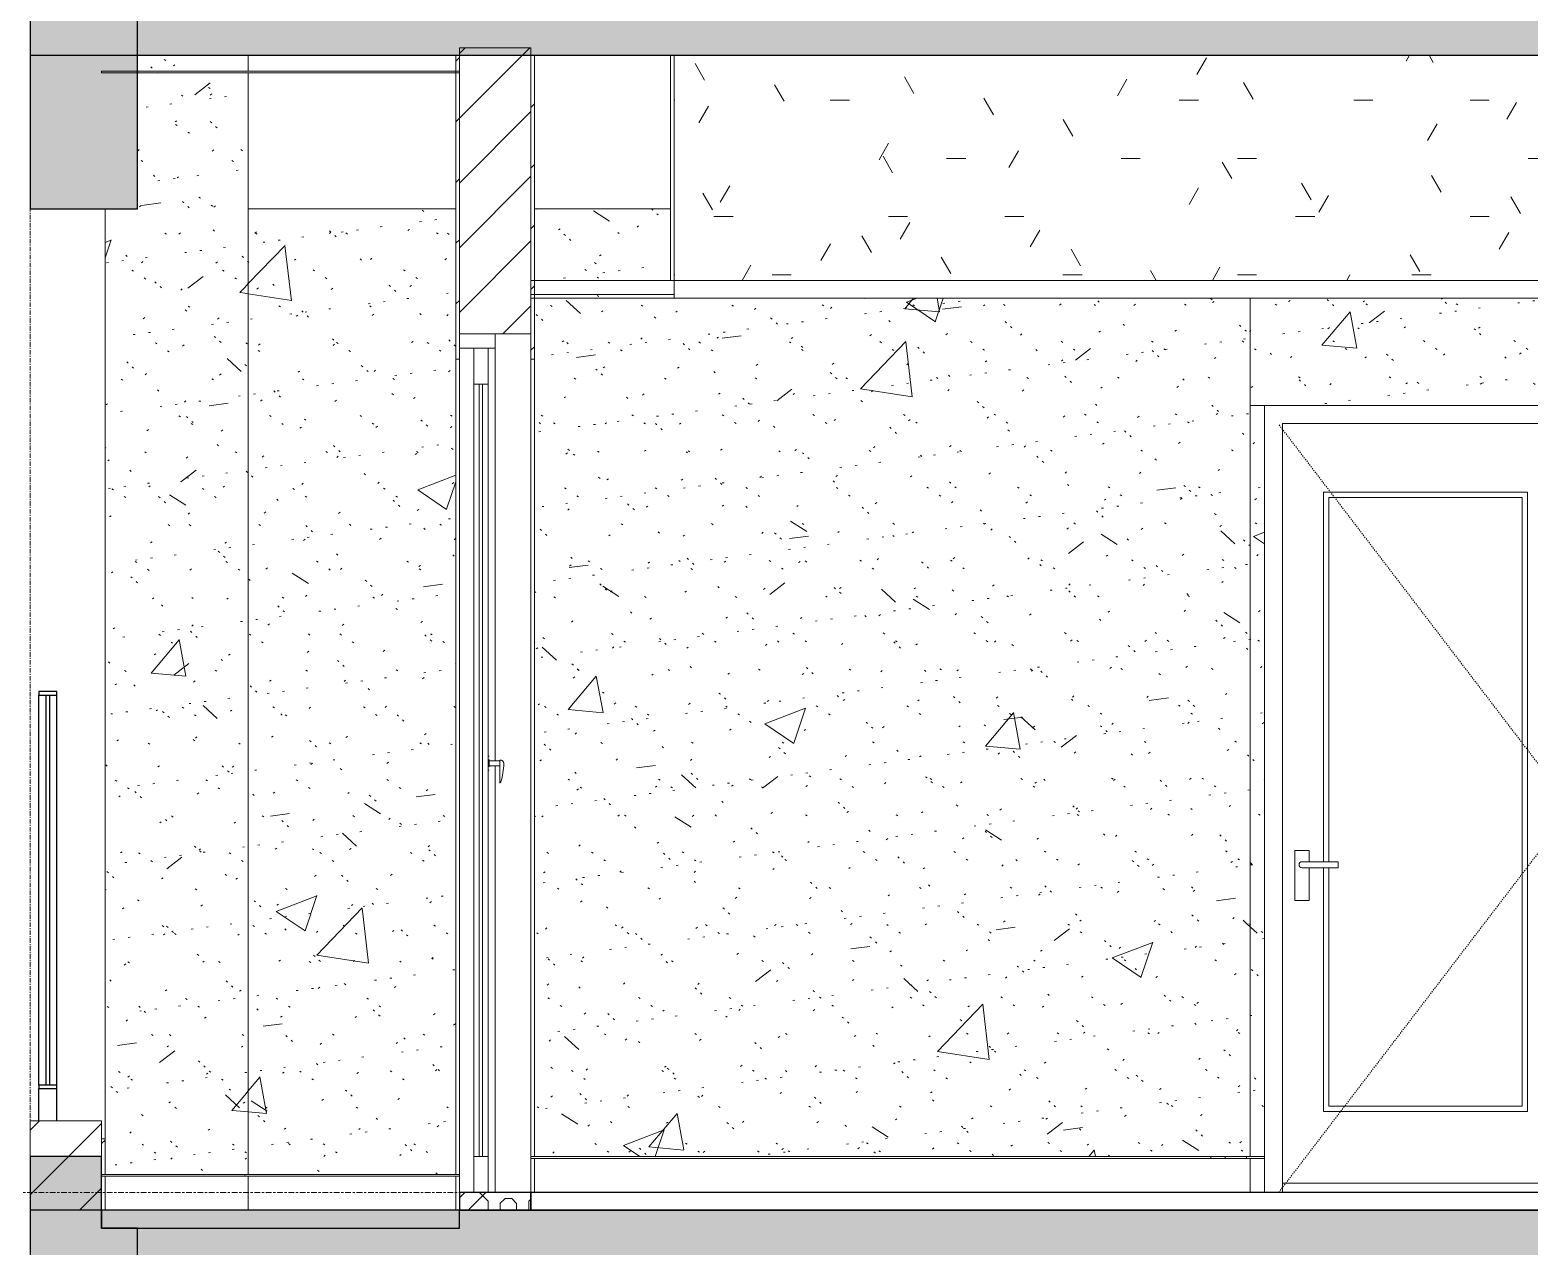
# Model space of a CAD drawing. Header units: millimetres. Extents: x 25061 to 259291, y -8723 to 35400.
# Drawn here: x 33653 to 37845, y 19050 to 22450 of the extents above; entities that cross this region are included whole.
import ezdxf

# ---------------------------------------------------------------- set-up
doc = ezdxf.new("R2010")
doc.units = ezdxf.units.MM
for name, pattern in [('Centre', [31.75, 6.35, -4.7625, 15.875, -4.7625]), ('Dash', [6.35, 3.175, -3.175]), ('Grid Line', [22.225, 12.7, -3.175, 3.175, -3.175])]:
    doc.linetypes.add(name, pattern=pattern)
for name, color, linetype, lineweight in [('0-1', 7, 'Continuous', 5), ('A-CLNG', 13, 'Continuous', 9), ('A-CLNG-1', 250, 'Continuous', 18), ('A-CLNG-2', 7, 'Continuous', 9), ('A-CLNG-PATT-1', 7, 'Continuous', 9), ('A-CLNG-PATT-2', 9, 'Continuous', 9), ('A-DETL-GENF-HDLN-1', 7, 'Dash', 9), ('A-DOOR', 31, 'Continuous', 9), ('A-DOOR-1', 7, 'Continuous', 9), ('A-DOOR-FRAM', 31, 'Continuous', 9), ('A-DOOR-GLAZ', 31, 'Continuous', 9), ('A-FLOR-1', 10, 'Continuous', 25), ('A-FLOR-HRAL-1', 253, 'Continuous', 9), ('A-FLOR-LEVL-2', 51, 'Centre', 9), ('A-FLOR-PATT-1', 7, 'Continuous', 9), ('A-FLOR-PATT-2', 9, 'Continuous', 9), ('A-WALL', 113, 'Continuous', 9), ('A-WALL-1', 113, 'Continuous', 18), ('A-WALL-PATT-1', 7, 'Continuous', 9), ('A-WALL-PATT-2', 9, 'Continuous', 9), ('A-WALL-PATT-4', 111, 'Continuous', 9), ('I-WALL-1', 250, 'Continuous', 18), ('I-WALL-2', 7, 'Continuous', 9), ('S-BEAM-1', 12, 'Continuous', 5), ('S-BEAM-2', 10, 'Continuous', 25), ('S-BEAM-3', 7, 'Continuous', 9), ('S-COLS-1', 7, 'Continuous', 9), ('S-GRID-1', 1, 'Grid Line', 9)]:
    doc.layers.add(name, color=color, linetype=linetype, lineweight=lineweight)
pattern_1 = [(50, (81080.3, 14125), (1165.978, -102.01), [121.92, -1341.12]), (355, (81080.3, 14125), (-225.554, 1222.763), [97.536, -1072.896]), (100.451, (81177.5, 14116.5), (940.433, 1120.746), [103.616, -1139.776]), (46.184, (81080.3, 14450.1), (1734.906, -269.074), [182.88, -2011.68]), (96.636, (81224.9, 14427.7), (1519.377, 1583.536), [155.424, -1709.665]), (351.184, (81080.3, 14450.1), (1519.39, 1583.52), [146.304, -1609.344]), (21, (81242.9, 14368.8), (970.332, -654.498), [121.92, -1341.12]), (326, (81242.9, 14368.8), (395.533, 1178.804), [97.536, -1072.896]), (71.451, (81323.7, 14314.3), (1365.87, 524.296), [103.616, -1139.776]), (37.5, (81080.3, 14125), (19.767, 541.1527), [53.645, -1006.246, 53.645, -1035.507, -1076.96]), (37.5, (81080.3, 14125), (19.767, 541.1527), [-2149.043, 53.645, -1023.315]), (7.5, (81080.3, 14125), (427.646, 641.156), [53.645, -567.334, 53.645, -981.862, -410.464]), (7.5, (81080.3, 14125), (427.646, 641.156), [-1656.486, 53.645, -356.819]), (327.5, (80717.8, 14125), (867.782, -36.665), [53.645, -352.755, 53.645, -1214.323, -1682.496]), (327.5, (80717.8, 14125), (867.782, -36.665), [-1674.368, 53.645, -1628.851]), (317.5, (80555.2, 14125), (948.028, 162.731), [53.645, -474.675, 53.645, -788.416, -1194.816]), (317.5, (80555.2, 14125), (948.028, 162.731), [-1370.38, 53.645, -1141.17])]
pattern_2 = [(37.5, (81080.3, 14125), (-5.1206, 156.61216), [5.364, -118.181, 5.364, -132.812, -132.08]), (37.5, (81080.3, 14125), (-5.1206, 156.61216), [-261.722, 5.364, -126.716]), (7.5, (81080.3, 14125), (143.847, 229.3842), [5.364, -61.285, 5.364, -105.989, -42.672]), (7.5, (81080.3, 14125), (143.847, 229.3842), [-178.003, 5.364, -37.308]), (327.5, (80980.33, 14125), (253.11758, 0.46008), [5.364, -35.276, 5.364, -140.94, -191.008]), (327.5, (80980.33, 14125), (253.11758, 0.46008), [-186.944, 5.364, -185.644]), (317.5, (80980.33, 14125), (244.3381, 71.3376), [5.364, -14.956, 5.364, -90.546, -109.728]), (317.5, (80980.33, 14125), (244.3381, 71.3376), [-116.23, 5.364, -104.364])]
pattern_3 = [(45, (81080.3, 14125), (-84.8528, 84.8528), [])]
pattern_4 = [(45, (81080.3, 14125), (-90.50967, 90.50967), [])]

# ---------------------------------------------------------------- blocks, each defined once
blk = doc.blocks.new('NCV_TKTC_KET CAU_rvt-1-TKCS_MẶT CẮT 1')
at = {"layer": 'A-FLOR-PATT-1'}
h = blk.add_hatch(color=256, dxfattribs=at)
h.paths.add_polyline_path([(127252.4, 22380), (127252.4, 22550), (118852.4, 22550), (118852.4, 22380), (126740, 22380)])
h.paths.add_polyline_path([(33652.6, 22380), (42052.6, 22380), (42052.6, 22550), (33652.6, 22550)])
h.paths.add_polyline_path([(114352.4, 22380), (114352.4, 22550), (105952.4, 22550), (105952.4, 22380), (113942, 22380)])
h.paths.add_polyline_path([(46552.6, 22380), (54952.6, 22380), (54952.6, 22550), (46552.6, 22550)])
h = blk.add_hatch(color=256, dxfattribs=at)
h.paths.add_polyline_path([(127252.4, 18980), (127252.4, 19150), (118852.4, 19150), (118852.4, 18980), (126740, 18980)])
h.paths.add_polyline_path([(33652.6, 18980), (42052.6, 18980), (42052.6, 19150), (33652.6, 19150)])
h.paths.add_polyline_path([(114352.4, 18980), (114352.4, 19150), (105952.4, 19150), (105952.4, 18980), (113942, 18980)])
h.paths.add_polyline_path([(46552.6, 18980), (54952.6, 18980), (54952.6, 19150), (46552.6, 19150)])
at = {"layer": 'S-BEAM-1'}
for points in [[(33952.6, 21950), (33952.6, 22500), (33652.6, 22500), (33652.6, 21950)], [(33852.6, 19100), (33852.6, 19300), (33652.6, 19300), (33652.6, 19100)], [(33952.6, 18550), (33952.6, 19100), (33652.6, 19100), (33652.6, 18550)]]:
    blk.add_hatch(color=256, dxfattribs=at).paths.add_polyline_path(points)
at = {"layer": 'A-FLOR-1'}
for p, q in [((33652.6, 22550), (33652.6, 22380)), ((33652.6, 22380), (42052.6, 22380)), ((42052.6, 19150), (33652.6, 19150)), ((33652.6, 19150), (33652.6, 18980))]:
    blk.add_line(p, q, dxfattribs=at)
at = {"layer": 'S-BEAM-2'}
for p, q in [((33652.6, 22500), (33652.6, 21950)), ((33952.6, 21950), (33952.6, 22500)), ((33652.6, 21950), (33952.6, 21950)), ((33852.6, 19300), (33652.6, 19300)), ((33652.6, 19300), (33652.6, 19100)), ((33852.6, 19100), (33852.6, 19300)), ((33652.6, 19100), (33652.6, 18550)), ((33952.6, 19100), (33852.6, 19100)), ((33952.6, 18550), (33952.6, 19100))]:
    blk.add_line(p, q, dxfattribs=at)
at = {"layer": 'S-BEAM-3'}
for p, q in [((34262.6, 21950), (34842.6, 21950)), ((35062.6, 21950), (35442.4, 21950))]:
    blk.add_line(p, q, dxfattribs=at)
at = {"layer": 'S-COLS-1'}
blk.add_line((34252.6, 19245), (34252.6, 19250), dxfattribs=at)
blk = doc.blocks.new('DOOR_CW_01 CANH MO-PANEL KINH - DIW_01-900x2200-CỬA GỖ VÂN LAMINATE-553393-TKCS_MẶT CẮT 1')
at = {"layer": 'A-DOOR-1'}
for p, q in [((37062.564287, 7800), (37172.564287, 7800)), ((36952.564287, 5700), (36952.564287, 5695)), ((36952.564287, 5700), (36952.564287, 5695)), ((36952.564287, 5700), (36952.564287, 5695)), ((36992.564287, 5695), (36992.564287, 5700)), ((37052.564287, 5695), (37052.564287, 5700)), ((37052.564287, 5695), (37052.564287, 5700)), ((37052.564287, 5700), (37052.564287, 5695))]:
    blk.add_line(p, q, dxfattribs=at)
blk = doc.blocks.new('DOOR_CW_01 CANH MO-PANEL KINH - DIG_01-900x2200-CỬA NHÔM KÍNH-901215-TKCS_MẶT CẮT 1')
at = {"layer": 'A-DETL-GENF-HDLN-1'}
for p, q in [((37962.6, 6673.5), (37142.6, 7747)), ((37142.6, 5600), (37962.6, 6673.5))]:
    blk.add_line(p, q, dxfattribs=at)
at = {"layer": 'A-DOOR-1'}
for p, q in [((37152.6, 5600), (37152.6, 7750)), ((37152.6, 7750), (37952.6, 7750)), ((37952.6, 7750), (37952.6, 5600)), ((37267.6, 6524.5), (37267.6, 7558)), ((37267.6, 7558), (37837.6, 7558)), ((37837.6, 7558), (37837.6, 5826)), ((37822.6, 7543), (37282.6, 7543)), ((37282.6, 7543), (37282.6, 6524.5)), ((37822.6, 5841), (37822.6, 7543)), ((37227.3, 6556), (37187.8, 6556)), ((37187.8, 6556), (37187.8, 6416)), ((37227.3, 6524.5), (37227.3, 6556)), ((37282.6, 6524.5), (37207.6, 6524.5)), ((37282.6, 6507.5), (37207.6, 6507.5)), ((37227.3, 6416), (37227.3, 6507.5)), ((37267.6, 5826), (37267.6, 6507.5)), ((37282.6, 6524.5), (37308.4, 6524.5)), ((37282.6, 6507.5), (37282.6, 5841)), ((37308.4, 6507.5), (37282.6, 6507.5)), ((37308.4, 6524.5), (37308.4, 6507.5)), ((37187.8, 6416), (37227.3, 6416)), ((37282.6, 5841), (37822.6, 5841)), ((37837.6, 5826), (37267.6, 5826)), ((37102.6, 5700), (37102.6, 5695)), ((38002.6, 5695), (38002.6, 5700)), ((37152.6, 5626), (37952.6, 5626))]:
    blk.add_line(p, q, dxfattribs=at)
for start, end in [(90, 180), (180, 270)]:
    blk.add_arc((37207.6, 6516), 8.5, start, end, dxfattribs=at)
blk = doc.blocks.new('Railing - Railing-950981-TKCS_MẶT CẮT 1')
at = {"layer": 'A-FLOR-HRAL-1'}
for p, q in [((33862.564287, 22645), (33852.564287, 22645)), ((33852.564287, 22645), (33852.564287, 22550)), ((33862.564287, 22550), (33862.564287, 22645)), ((33862.564287, 22645), (34262.564287, 22645)), ((34262.564287, 22645), (34842.564287, 22645)), ((34262.564287, 22645), (34262.564287, 22550)), ((34852.564287, 22645), (34842.564287, 22645)), ((34842.564287, 22645), (34842.564287, 22550)), ((33852.564287, 22550), (33862.564287, 22550))]:
    blk.add_line(p, q, dxfattribs=at)
blk = doc.blocks.new('Railing - Railing-V34-TKCS_MẶT CẮT 1')
at = {"layer": 'A-FLOR-HRAL-1'}
for p, q in [((37062.564287, 12495), (37102.564287, 12495)), ((37062.564287, 12400), (37062.564287, 12495)), ((37102.564287, 12495), (37102.564287, 12400))]:
    blk.add_line(p, q, dxfattribs=at)
blk = doc.blocks.new('Railing - Railing-V35-TKCS_MẶT CẮT 1')
at = {"layer": 'A-FLOR-HRAL-1'}
for p, q in [((35062.6, 12495), (35052.6, 12495)), ((35062.6, 12495), (37062.2, 12495)), ((35062.6, 12400), (35062.6, 12495)), ((37062.2, 12495), (37062.2, 12400))]:
    blk.add_line(p, q, dxfattribs=at)
blk = doc.blocks.new('CL_01-VÁCH DỰNG THẠCH CAO CĂN HỘ LOẠI 1-5A5 - CL_01-VÁCH DỰNG THẠCH CAO CĂN HỘ LOẠI 1A-5-V103-TKCS_MẶT CẮT 1')
at = {"layer": 'A-CLNG-PATT-2'}
h = blk.add_hatch(dxfattribs=at)
h.set_pattern_fill('FP_1', color=256, style=0, pattern_type=2)
h.set_pattern_definition([(0, (81080.3, 14125), (650.24, 162.56), [53.645, -434.035, 53.645, -434.035, -2600.96]), (0, (81080.3, 14125), (650.24, 162.56), [-975.36, 53.645, -921.715, 53.645, -434.035, -1137.92]), (0, (81080.3, 14125), (650.24, 162.56), [-2438.4, 53.645, -271.475, 53.645, -759.155]), (120, (81324.14, 14206.28), (-465.9011, 481.84436), [53.645, -434.035, 53.645, -3034.995]), (120, (81324.14, 14206.28), (-465.9011, 481.84436), [-541.325, -434.035, 53.645, -921.715, -1625.6]), (120, (81324.14, 14206.28), (-465.9011, 481.84436), [-1950.72, 53.645, -434.035, 53.645, -1084.275]), (120, (81324.14, 14206.28), (-465.9011, 481.84436), [-2492.045, -271.475, 53.645, -759.155]), (240, (81405.42, 14531.4), (-184.3389, -644.40436), [53.645, -434.035, 53.645, -3034.995]), (240, (81405.42, 14531.4), (-184.3389, -644.40436), [-541.325, -434.035, 53.645, -921.715, -1625.6]), (240, (81405.42, 14531.4), (-184.3389, -644.40436), [-1950.72, 53.645, -434.035, 53.645, -1084.275]), (240, (81405.42, 14531.4), (-184.3389, -644.40436), [-2492.045, -271.475, 53.645, -759.155])])
h.paths.add_polyline_path([(35452.4, 21750), (41052.6, 21750), (41052.6, 22380), (38252.6, 22380), (38252.6, 21950), (37952.6, 21950), (37952.6, 22380), (35452.4, 22380), (35452.4, 21914.9)])
at = {"layer": 'A-CLNG-1'}
for p, q in [((35452.4, 22380), (35442.4, 22380)), ((35442.4, 22380), (35442.4, 21750)), ((35452.4, 21750), (35452.4, 22380)), ((35442.4, 21750), (35452.4, 21750))]:
    blk.add_line(p, q, dxfattribs=at)
at = {"layer": 'A-CLNG-2'}
blk.add_line((41052.6, 21750), (35452.6, 21750), dxfattribs=at)
blk = doc.blocks.new('NCV_TKTC_TANG 6 - 8_rvt-3-TKCS_MẶT CẮT 1')
at = {"layer": 'A-CLNG-PATT-1'}
h = blk.add_hatch(dxfattribs=at)
h.set_pattern_fill('FP_7', color=256, style=0, pattern_type=2)
h.set_pattern_definition([(0, (81080.3, 14125), (1300.48, 325.12), [53.645, -921.715, 53.645, -6123.635]), (0, (81080.3, 14125), (1300.48, 325.12), [-1029.005, -921.715, 53.645, -1897.075, -3251.2]), (0, (81080.3, 14125), (1300.48, 325.12), [-3901.44, 53.645, -921.715, 53.645, -2222.195]), (0, (81080.3, 14125), (1300.48, 325.12), [-4930.445, -596.595, 53.645, -1571.955]), (120, (81567.98, 14287.56), (-931.8022, 963.6887), [53.645, -921.715, -6177.28]), (120, (81567.98, 14287.56), (-931.8022, 963.6887), [-975.36, 53.645, -921.715, -5201.92]), (120, (81567.98, 14287.56), (-931.8022, 963.6887), [-1950.72, 53.645, -1897.075, -3251.2]), (120, (81567.98, 14287.56), (-931.8022, 963.6887), [-3901.44, 53.645, -921.715, -2275.84]), (120, (81567.98, 14287.56), (-931.8022, 963.6887), [-4876.8, 53.645, -596.595, -1625.6]), (120, (81567.98, 14287.56), (-931.8022, 963.6887), [-5527.04, 53.645, -1571.955]), (240, (81730.54, 14937.8), (-368.6778, -1288.8087), [53.645, -921.715, -6177.28]), (240, (81730.54, 14937.8), (-368.6778, -1288.8087), [-975.36, 53.645, -921.715, -5201.92]), (240, (81730.54, 14937.8), (-368.6778, -1288.8087), [-1950.72, 53.645, -1897.075, -3251.2]), (240, (81730.54, 14937.8), (-368.6778, -1288.8087), [-3901.44, 53.645, -921.715, -2275.84]), (240, (81730.54, 14937.8), (-368.6778, -1288.8087), [-4876.8, 53.645, -596.595, -1625.6]), (240, (81730.54, 14937.8), (-368.6778, -1288.8087), [-5527.04, 53.645, -1571.955])])
h.paths.add_polyline_path([(35452.6, 21700), (35452.6, 21710), (35052.6, 21710), (35052.6, 21700)])
h.paths.add_polyline_path([(41052.6, 21700), (41852.6, 21700), (41852.6, 21710), (41052.6, 21710)])
at = {"layer": 'A-FLOR-PATT-2'}
h = blk.add_hatch(dxfattribs=at)
h.set_pattern_fill('FP_6', color=256, style=0, pattern_type=2)
h.set_pattern_definition([(180, (81252.7, 14216.3), (-2e-14, -203.2), [19.239, -183.961]), (135, (81266.3, 14202.7), (-203.19986, 1e-14), [19.239, -268.129]), (90, (81266.3, 14183.47), (-203.2, 1e-14), [19.239, -183.961]), (45, (81252.7, 14169.86), (0, 203.19986), [19.239, -268.129]), (0, (81233.46, 14169.86), (0, 203.2), [19.239, -183.961]), (315, (81219.86, 14183.47), (203.19986, 0), [19.239, -268.129]), (270, (81219.86, 14202.7), (203.2, 1e-14), [19.239, -183.961]), (225, (81233.46, 14216.31), (1e-14, -203.19986), [19.239, -268.129]), (180, (81207.18, 14184.3), (-2e-14, -203.2), [22.055, -181.145]), (135, (81222.78, 14168.71), (-203.19986, 1e-14), [22.055, -265.314]), (90, (81222.78, 14146.66), (-203.2, 1e-14), [22.055, -181.145]), (45, (81207.18, 14131.06), (0, 203.19986), [22.055, -265.314]), (0, (81185.13, 14131.06), (0, 203.2), [22.055, -181.145]), (315, (81169.54, 14146.66), (203.19986, 0), [22.055, -265.314]), (270, (81169.54, 14168.71), (203.2, 1e-14), [22.055, -181.145]), (225, (81185.13, 14184.3), (1e-14, -203.19986), [22.055, -265.314]), (180, (81114.68, 14169.67), (-2e-14, -203.2), [14.547, -188.653]), (135, (81124.96, 14159.39), (-203.19986, 1e-14), [14.547, -272.821]), (90, (81124.96, 14144.84), (-203.2, 1e-14), [14.547, -188.653]), (45, (81114.68, 14134.56), (0, 203.19986), [14.547, -272.821]), (0, (81100.13, 14134.56), (0, 203.2), [14.547, -188.653]), (315, (81089.85, 14144.84), (203.19986, 0), [14.547, -272.821]), (270, (81089.85, 14159.39), (203.2, 1e-14), [14.547, -188.653]), (225, (81100.13, 14169.67), (1e-14, -203.19986), [14.547, -272.821]), (90, (81183.32, 14194.78), (-203.2, 1e-14), [29.097, -174.103]), (45, (81162.74, 14174.2), (0, 203.19986), [29.097, -258.271]), (0, (81133.65, 14174.2), (0, 203.2), [29.097, -174.103]), (315, (81113.07, 14194.78), (203.19986, 0), [29.097, -258.271]), (270, (81113.07, 14223.87), (203.2, 1e-14), [29.097, -174.103]), (225, (81133.65, 14244.45), (1e-14, -203.19986), [29.097, -258.271]), (180, (81162.74, 14244.45), (-2e-14, -203.2), [29.097, -174.103]), (135, (81183.32, 14223.87), (-203.19986, 1e-14), [29.097, -258.271]), (90, (81262.35, 14261.4), (-203.2, 1e-14), [37.075, -166.125]), (45, (81236.13, 14235.19), (0, 203.19986), [37.075, -250.293]), (0, (81199.05, 14235.19), (0, 203.2), [37.075, -166.125]), (315, (81172.84, 14261.4), (203.19986, 0), [37.075, -250.293]), (270, (81172.84, 14298.48), (203.2, 1e-14), [37.075, -166.125]), (225, (81199.05, 14324.7), (1e-14, -203.19986), [37.075, -250.293]), (180, (81236.13, 14324.7), (-2e-14, -203.2), [37.075, -166.125]), (135, (81262.35, 14298.48), (-203.19986, 1e-14), [37.075, -250.293]), (90, (81138.85, 14272.68), (-203.2, 1e-14), [19.242, -183.958]), (45, (81125.24, 14259.07), (0, 203.19986), [19.242, -268.127]), (0, (81106, 14259.07), (0, 203.2), [19.242, -183.958]), (315, (81092.4, 14272.68), (203.19986, 0), [19.242, -268.127]), (270, (81092.4, 14291.92), (203.2, 1e-14), [19.242, -183.958]), (225, (81106, 14305.53), (1e-14, -203.19986), [19.242, -268.127]), (180, (81125.24, 14305.53), (-2e-14, -203.2), [19.242, -183.958]), (135, (81138.85, 14291.92), (-203.19986, 1e-14), [19.242, -268.127])])
h.paths.add_polyline_path([(35052.6, 19150), (35052.6, 19200), (34852.6, 19200), (34852.6, 19150)])
at = {"layer": 'A-WALL-PATT-1'}
h = blk.add_hatch(dxfattribs=at)
h.set_pattern_fill('FP_3', color=256, style=0, pattern_type=2)
h.set_pattern_definition(pattern_3)
h.paths.add_polyline_path([(34852.6, 21530), (34852.6, 22380), (34842.6, 22380), (34842.6, 21530)])
h = blk.add_hatch(dxfattribs=at)
h.set_pattern_fill('FP_3', color=256, style=0, pattern_type=2)
h.set_pattern_definition(pattern_3)
h.paths.add_polyline_path([(35062.6, 21530), (35062.6, 22380), (35052.6, 22380), (35052.6, 21530)])
h = blk.add_hatch(dxfattribs=at)
h.set_pattern_fill('FP_3', color=256, style=0, pattern_type=2)
h.set_pattern_definition(pattern_3)
h.paths.add_polyline_path([(33862.6, 19250), (33862.6, 19350), (33852.6, 19350), (33852.6, 19250)])
at = {"layer": 'A-WALL-PATT-2'}
h = blk.add_hatch(dxfattribs=at)
h.set_pattern_fill('FP_4', color=256, style=0, pattern_type=2)
h.set_pattern_definition(pattern_1)
h.paths.add_polyline_path([(33955, 19250), (34252.6, 19250), (34252.6, 22330), (33952.6, 22330), (33952.6, 21950), (33862.6, 21950), (33862.6, 19250)])
h.paths.add_polyline_path([(34252.6, 22335), (34252.6, 22380), (33952.6, 22380), (33952.6, 22335), (33955, 22335)])
h = blk.add_hatch(dxfattribs=at)
h.set_pattern_fill('FP_5', color=256, style=0, pattern_type=2)
h.set_pattern_definition(pattern_2)
h.paths.add_polyline_path([(33955, 19250), (34252.6, 19250), (34252.6, 22330), (33952.6, 22330), (33952.6, 21950), (33862.6, 21950), (33862.6, 19250)])
h.paths.add_polyline_path([(34252.6, 22335), (34252.6, 22380), (33952.6, 22380), (33952.6, 22335), (33955, 22335)])
h = blk.add_hatch(dxfattribs=at)
h.set_pattern_fill('FP_4', color=256, style=0, pattern_type=2)
h.set_pattern_definition(pattern_1)
h.paths.add_polyline_path([(34252.6, 19250), (34262.6, 19250), (34262.6, 22330), (34252.6, 22330), (34252.6, 19482)])
h.paths.add_polyline_path([(34252.6, 22335), (34262.6, 22335), (34262.6, 22380), (34252.6, 22380)])
h = blk.add_hatch(dxfattribs=at)
h.set_pattern_fill('FP_5', color=256, style=0, pattern_type=2)
h.set_pattern_definition(pattern_2)
h.paths.add_polyline_path([(34252.6, 19250), (34262.6, 19250), (34262.6, 22330), (34252.6, 22330), (34252.6, 19482)])
h.paths.add_polyline_path([(34252.6, 22335), (34262.6, 22335), (34262.6, 22380), (34252.6, 22380)])
h = blk.add_hatch(dxfattribs=at)
h.set_pattern_fill('FP_4', color=256, style=0, pattern_type=2)
h.set_pattern_definition(pattern_1)
h.paths.add_polyline_path([(34754.8, 19250), (34842.6, 19250), (34842.6, 21950), (34262.6, 21950), (34262.6, 19250)])
h = blk.add_hatch(dxfattribs=at)
h.set_pattern_fill('FP_5', color=256, style=0, pattern_type=2)
h.set_pattern_definition(pattern_2)
h.paths.add_polyline_path([(34754.8, 19250), (34842.6, 19250), (34842.6, 21950), (34262.6, 21950), (34262.6, 19250)])
h = blk.add_hatch(dxfattribs=at)
h.set_pattern_fill('FP_4', color=256, style=0, pattern_type=2)
h.set_pattern_definition(pattern_1)
h.paths.add_polyline_path([(37052.6, 19300), (37052.6, 21700), (35062.6, 21700), (35062.6, 19300), (35554.7, 19300)])
h.paths.add_polyline_path([(35062.6, 21750), (35442.4, 21750), (35442.4, 21950), (35062.6, 21950), (35062.6, 21914.9)])
h = blk.add_hatch(dxfattribs=at)
h.set_pattern_fill('FP_5', color=256, style=0, pattern_type=2)
h.set_pattern_definition(pattern_2)
h.paths.add_polyline_path([(37052.6, 19300), (37052.6, 21700), (35062.6, 21700), (35062.6, 19300), (35554.7, 19300)])
h.paths.add_polyline_path([(35062.6, 21750), (35442.4, 21750), (35442.4, 21950), (35062.6, 21950), (35062.6, 21914.9)])
h = blk.add_hatch(dxfattribs=at)
h.set_pattern_fill('FP_4', color=256, style=0, pattern_type=2)
h.set_pattern_definition(pattern_1)
h.paths.add_polyline_path([(37062.6, 19300), (37062.6, 21700), (37052.6, 21700), (37052.6, 19300)])
h = blk.add_hatch(dxfattribs=at)
h.set_pattern_fill('FP_5', color=256, style=0, pattern_type=2)
h.set_pattern_definition(pattern_2)
h.paths.add_polyline_path([(37062.6, 19300), (37062.6, 21700), (37052.6, 21700), (37052.6, 19300)])
h = blk.add_hatch(dxfattribs=at)
h.set_pattern_fill('FP_4', color=256, style=0, pattern_type=2)
h.set_pattern_definition(pattern_1)
h.paths.add_polyline_path([(37102.6, 19300), (37102.6, 21400), (38002.6, 21400), (38002.6, 19300), (38042.6, 19300), (38042.6, 21700), (37062.6, 21700), (37062.6, 19300)])
h = blk.add_hatch(dxfattribs=at)
h.set_pattern_fill('FP_5', color=256, style=0, pattern_type=2)
h.set_pattern_definition(pattern_2)
h.paths.add_polyline_path([(37102.6, 19300), (37102.6, 21400), (38002.6, 21400), (38002.6, 19300), (38042.6, 19300), (38042.6, 21700), (37062.6, 21700), (37062.6, 19300)])
at = {"layer": 'A-CLNG-1'}
for p, q in [((34852.6, 22335), (33852.6, 22335)), ((33852.6, 22335), (33852.6, 22330)), ((33852.6, 22330), (34852.6, 22330)), ((34852.6, 22330), (34852.6, 22335)), ((35452.6, 21750), (35052.6, 21750)), ((35052.6, 21750), (35052.6, 21700)), ((35452.6, 21700), (35452.6, 21750)), ((35052.6, 21700), (35452.6, 21700))]:
    blk.add_line(p, q, dxfattribs=at)
at = {"layer": 'A-CLNG-2'}
for p, q in [((35452.6, 21750), (41052.6, 21750)), ((35452.6, 21710), (35052.6, 21710)), ((41052.6, 21700), (35452.6, 21700))]:
    blk.add_line(p, q, dxfattribs=at)
at = {"layer": 'A-FLOR-1'}
for p, q in [((35052.6, 19200), (34852.6, 19200)), ((34852.6, 19200), (34852.6, 19150)), ((41852.6, 19200), (35052.6, 19200)), ((35052.6, 19200), (35052.6, 19150)), ((35052.6, 19150), (35052.6, 19200)), ((34852.6, 19150), (33852.6, 19150)), ((33852.6, 19150), (33852.6, 19100)), ((34852.6, 19100), (34852.6, 19150)), ((34852.6, 19150), (35052.6, 19150)), ((35052.6, 19150), (41852.6, 19150)), ((33852.6, 19100), (34852.6, 19100))]:
    blk.add_line(p, q, dxfattribs=at)
at = {"layer": 'I-WALL-1'}
for p, q in [((34842.6, 22380), (34842.6, 21530)), ((34852.6, 22380), (34842.6, 22380)), ((34852.6, 21530), (34852.6, 22380)), ((35052.6, 22380), (35052.6, 21530)), ((35062.6, 22380), (35052.6, 22380)), ((35062.6, 21530), (35062.6, 22380)), ((34842.6, 21530), (34852.6, 21530)), ((35052.6, 21530), (35062.6, 21530)), ((33852.6, 19350), (33852.6, 19250)), ((33862.6, 19350), (33852.6, 19350)), ((33862.6, 19250), (33862.6, 19350)), ((33852.6, 19250), (33862.6, 19250))]:
    blk.add_line(p, q, dxfattribs=at)
at = {"layer": 'I-WALL-2'}
for p, q in [((34262.6, 22380), (34262.6, 22335)), ((34262.6, 22330), (34262.6, 19250)), ((33862.6, 21950), (33862.6, 19350)), ((37062.6, 21700), (37062.6, 19300)), ((34842.6, 19250), (34842.6, 21530)), ((35062.6, 21530), (35062.6, 19300)), ((37102.6, 19300), (37102.6, 21400)), ((37102.6, 21400), (38002.6, 21400)), ((35062.6, 19300), (35052.6, 19300)), ((35062.6, 19300), (37052.6, 19300)), ((37062.6, 19300), (37052.6, 19300)), ((37062.6, 19300), (37102.6, 19300)), ((33862.6, 19250), (34252.6, 19250)), ((34262.6, 19250), (34252.6, 19250)), ((34262.6, 19250), (34842.6, 19250)), ((34852.6, 19250), (34842.6, 19250))]:
    blk.add_line(p, q, dxfattribs=at)
at = {"layer": ''}
for name, p in [('Railing - Railing-V35-TKCS_MẶT CẮT 1', (0, 6800)), ('Railing - Railing-V34-TKCS_MẶT CẮT 1', (0, 6800)), ('Railing - Railing-950981-TKCS_MẶT CẮT 1', (0, -3400))]:
    blk.add_blockref(name, p, dxfattribs=at)
at = {"layer": 'A-CLNG'}
blk.add_blockref('CL_01-VÁCH DỰNG THẠCH CAO CĂN HỘ LOẠI 1-5A5 - CL_01-VÁCH DỰNG THẠCH CAO CĂN HỘ LOẠI 1A-5-V103-TKCS_MẶT CẮT 1', (0, 0), dxfattribs=at)
at = {"layer": 'A-DOOR'}
for name in ['DOOR_CW_01 CANH MO-PANEL KINH - DIW_01-900x2200-CỬA GỖ VÂN LAMINATE-553393-TKCS_MẶT CẮT 1', 'DOOR_CW_01 CANH MO-PANEL KINH - DIG_01-900x2200-CỬA NHÔM KÍNH-901215-TKCS_MẶT CẮT 1']:
    blk.add_blockref(name, (0, 13600), dxfattribs=at)
blk = doc.blocks.new('Railing - 50 x 10mm-1251311-TKCS_MẶT CẮT 1')
at = {"layer": ''}
for p, q in [((33677.564287, 2500), (33677.564287, 3590)), ((33727.564287, 2500), (33727.564287, 3590)), ((33677.564287, 2400), (33677.564287, 2490)), ((33727.564287, 2400), (33727.564287, 2490))]:
    blk.add_line(p, q, dxfattribs=at)
blk = doc.blocks.new('Railing - 10mm-1251313-TKCS_MẶT CẮT 1')
at = {"layer": ''}
for p, q in [((33697.564287, 2500), (33697.564287, 3590)), ((33707.564287, 2500), (33707.564287, 3590))]:
    blk.add_line(p, q, dxfattribs=at)
blk = doc.blocks.new('Railing - Railing-3821812-TKCS_MẶT CẮT 1')
at = {"layer": ''}
for p, q in [((33727.564287, 20600), (33677.564287, 20600)), ((33677.564287, 20600), (33677.564287, 20590)), ((33677.564287, 20590), (33727.564287, 20590)), ((33727.564287, 20590), (33727.564287, 20600)), ((33727.564287, 19500), (33677.564287, 19500)), ((33677.564287, 19500), (33677.564287, 19490)), ((33727.564287, 19490), (33727.564287, 19500)), ((33677.564287, 19490), (33727.564287, 19490))]:
    blk.add_line(p, q, dxfattribs=at)
for name in ['Railing - 50 x 10mm-1251311-TKCS_MẶT CẮT 1', 'Railing - 10mm-1251313-TKCS_MẶT CẮT 1']:
    blk.add_blockref(name, (0, 17000))
blk = doc.blocks.new('DEG_02-DEG_03 - DEG_02-2500x2400mm-CỬA ĐI 02 CÁNH TRƯỢT-V57-TKCS_MẶT CẮT 1')
at = {"layer": 'A-DOOR'}
for p, q in [((34932.6, 11360), (34892.6, 11360)), ((34892.6, 11360), (34892.6, 11260)), ((34932.6, 11260), (34932.6, 11360)), ((34892.6, 11260), (34932.6, 11260)), ((34892.6, 11260), (34892.6, 9100)), ((34932.6, 11260), (34932.6, 9100)), ((34935.6, 10220), (34932.6, 10220)), ((34935.6, 10210), (34935.6, 10200)), ((34965.6, 10207), (34935.6, 10207)), ((34935.6, 10200), (34935.6, 10190)), ((34935.6, 10193), (34965.6, 10193)), ((34965.6, 10199.2), (34965.6, 10208.7)), ((34965.6, 10208.7), (34965.6, 10207.4)), ((34965.6, 10206.8), (34965.6, 10206.1)), ((34965.6, 10145.2), (34965.6, 10199.2)), ((34932.6, 10180), (34935.6, 10180)), ((34965.6, 10143.7), (34965.6, 10145.2)), ((34965.6, 10145.2), (34965.6, 10143.7)), ((34932.6, 9100), (34892.6, 9100)), ((34892.6, 9100), (34892.6, 9000)), ((34932.6, 9000), (34932.6, 9100)), ((34892.6, 9000), (34932.6, 9000))]:
    blk.add_line(p, q, dxfattribs=at)
at = {"layer": 'A-DOOR', "flags": 128}
for points in [[(34965.6, 10208.7), (34965.6, 10208.7), (34965.7, 10208.7), (34965.7, 10208.7), (34965.8, 10208.7), (34965.9, 10208.7), (34965.9, 10208.7), (34966, 10208.7), (34966, 10208.7), (34966.1, 10208.7), (34966.1, 10208.7), (34966.2, 10208.7), (34966.3, 10208.7), (34966.3, 10208.7), (34966.4, 10208.7), (34966.4, 10208.7), (34966.5, 10208.7), (34966.5, 10208.7), (34966.6, 10208.7), (34966.6, 10208.7), (34966.6, 10208.7), (34966.7, 10208.7), (34966.7, 10208.7), (34966.8, 10208.7), (34966.8, 10208.7), (34966.8, 10208.7), (34966.9, 10208.7), (34966.9, 10208.7), (34966.9, 10208.7), (34966.9, 10208.7), (34967, 10208.7), (34967, 10208.7), (34967, 10208.7), (34967, 10208.7), (34967, 10208.7), (34967, 10208.7), (34967.1, 10208.7), (34967.1, 10208.7), (34967.1, 10208.7)], [(34967.1, 10208.7), (34967.1, 10208.7), (34967, 10208.7), (34967, 10208.7), (34967, 10208.7), (34967, 10208.7), (34967, 10208.7), (34967, 10208.7), (34966.9, 10208.7), (34966.9, 10208.7), (34966.9, 10208.7), (34966.9, 10208.7), (34966.8, 10208.7), (34966.8, 10208.7), (34966.8, 10208.7), (34966.7, 10208.7), (34966.7, 10208.7), (34966.7, 10208.7), (34966.6, 10208.7), (34966.6, 10208.7), (34966.5, 10208.7), (34966.5, 10208.7), (34966.4, 10208.7), (34966.4, 10208.7), (34966.3, 10208.7), (34966.3, 10208.7), (34966.2, 10208.7), (34966.2, 10208.7), (34966.1, 10208.7), (34966.1, 10208.7), (34966, 10208.7), (34965.9, 10208.7), (34965.9, 10208.7), (34965.8, 10208.7), (34965.8, 10208.7), (34965.7, 10208.7), (34965.6, 10208.7), (34965.6, 10208.7), (34965.6, 10208.7)], [(34967.1, 10208.7), (34967.4, 10208.7), (34967.8, 10208.6), (34968.2, 10208.6), (34968.6, 10208.5), (34968.9, 10208.5), (34969.3, 10208.4), (34969.7, 10208.3), (34970, 10208.2), (34970.4, 10208.1), (34970.7, 10207.9), (34971.1, 10207.8), (34971.4, 10207.6), (34971.8, 10207.4), (34972.1, 10207.2), (34972.4, 10207), (34972.7, 10206.8), (34973, 10206.6), (34973.3, 10206.3), (34973.6, 10206.1), (34973.8, 10205.8), (34974.1, 10205.5), (34974.3, 10205.2), (34974.6, 10204.9), (34974.8, 10204.6), (34975, 10204.3), (34975.2, 10204), (34975.4, 10203.7), (34975.6, 10203.3), (34975.7, 10203), (34975.9, 10202.6), (34976, 10202.3), (34976.1, 10201.9), (34976.2, 10201.6), (34976.3, 10201.2), (34976.4, 10200.8), (34976.4, 10200.4), (34976.5, 10200.1), (34976.5, 10199.7), (34976.5, 10199.3), (34976.5, 10199.2)], [(34976.5, 10199.2), (34976.4, 10192.6), (34976, 10186), (34975.3, 10179.5), (34974.4, 10173), (34973.2, 10166.5), (34971.8, 10160.1), (34970.1, 10153.7), (34968.2, 10147.4), (34967.4, 10145.2)]]:
    blk.add_lwpolyline(points, dxfattribs=at)
at = {"layer": 'A-DOOR-FRAM'}
for p, q in [((34952.6, 11400), (34852.6, 11400)), ((34852.6, 11400), (34852.6, 11360)), ((34952.6, 11360), (34952.6, 11400)), ((34852.6, 11360), (34952.6, 11360)), ((34852.6, 9000), (34852.6, 11330)), ((34952.6, 11360), (34952.6, 10206.8)), ((34952.6, 10193.5), (34952.6, 9000))]:
    blk.add_line(p, q, dxfattribs=at)
at = {"layer": 'A-DOOR-GLAZ'}
for p, q in [((34917.6, 11260), (34907.6, 11260)), ((34907.6, 11260), (34907.6, 9100)), ((34917.6, 9100), (34917.6, 11260)), ((34907.6, 9100), (34917.6, 9100))]:
    blk.add_line(p, q, dxfattribs=at)

msp = doc.modelspace()

# ---------------------------------------------------------------- hatches: boundary and pattern name
at = {"layer": 'A-WALL-PATT-4'}
h = msp.add_hatch(dxfattribs=at)
h.set_pattern_fill('FP_8', color=256, style=0, pattern_type=2)
h.set_pattern_definition(pattern_4)
h.paths.add_polyline_path([(34852.6, 19150), (35052.6, 19150), (35052.6, 19200), (34852.6, 19200)])
h.paths.add_polyline_path([(35052.6, 21600), (35052.6, 22400), (34852.6, 22400), (34852.6, 21600)])
h = msp.add_hatch(dxfattribs=at)
h.set_pattern_fill('FP_8', color=256, style=0, pattern_type=2)
h.set_pattern_definition(pattern_4)
h.paths.add_polyline_path([(33852.6, 19150), (33852.6, 19400), (33652.6, 19400), (33652.6, 19150)])

# ---------------------------------------------------------------- linework, layer by layer
at = {"layer": 'A-FLOR-LEVL-2'}
msp.add_line((25061.1, 19200), (134152.6, 19200), dxfattribs=at)
at = {"layer": 'A-WALL'}
msp.add_line((35052.6, 21530), (35052.6, 19200), dxfattribs=at)
at = {"layer": 'A-WALL-1'}
for p, q in [((35052.6, 22400), (34852.6, 22400)), ((34852.6, 22400), (34852.6, 21600)), ((35052.6, 21600), (35052.6, 22400)), ((34852.6, 21600), (35052.6, 21600)), ((33852.6, 19400), (33652.6, 19400)), ((33652.6, 19400), (33652.6, 19150)), ((33852.6, 19150), (33852.6, 19400)), ((35052.6, 19200), (34852.6, 19200)), ((34852.6, 19200), (34852.6, 19150)), ((35052.6, 19150), (35052.6, 19200)), ((33652.6, 19150), (33852.6, 19150)), ((34852.6, 19150), (35052.6, 19150))]:
    msp.add_line(p, q, dxfattribs=at)
at = {"layer": 'S-GRID-1'}
msp.add_line((33652.6, -3283.1), (33652.6, 30285.9), dxfattribs=at)

# ---------------------------------------------------------------- block references
at = {"layer": ''}
msp.add_blockref('Railing - Railing-3821812-TKCS_MẶT CẮT 1', (0, 0), dxfattribs=at)
at = {"layer": '0-1'}
for name in ['NCV_TKTC_KET CAU_rvt-1-TKCS_MẶT CẮT 1', 'NCV_TKTC_TANG 6 - 8_rvt-3-TKCS_MẶT CẮT 1']:
    msp.add_blockref(name, (0, 0), dxfattribs=at)
at = {"layer": 'A-DOOR'}
msp.add_blockref('DEG_02-DEG_03 - DEG_02-2500x2400mm-CỬA ĐI 02 CÁNH TRƯỢT-V57-TKCS_MẶT CẮT 1', (0, 10200), dxfattribs=at)

doc.saveas('drawing.dxf')
